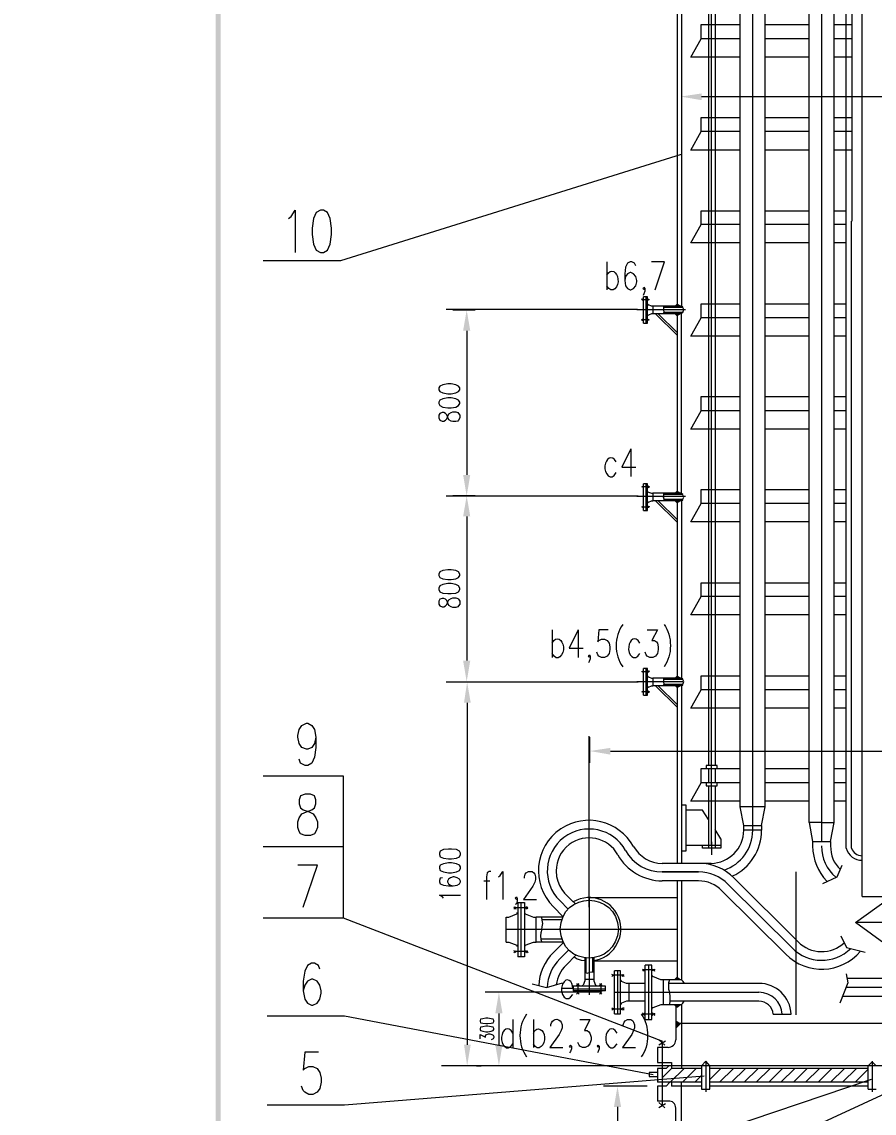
# Model space of a CAD drawing. Header units: millimetres. Extents: x 0 to 1648, y 27 to 2331.
# Drawn here: x 0 to 342.8, y 804.8 to 1243.7 of the extents above; entities that cross this region are included whole.
import ezdxf

# ---------------------------------------------------------------- set-up
doc = ezdxf.new("R2010")
doc.units = ezdxf.units.MM
doc.layers.add('1', color=7, linetype='Continuous')

msp = doc.modelspace()

# ---------------------------------------------------------------- hatches: boundary and pattern name
h = msp.add_hatch(color=0)
h.dxf.hatch_style = 2
h.paths.add_polyline_path([(77.94, 27.231732), (79.92, 29.031732), (77.94, 2331.231732)])
h = msp.add_hatch(color=0)
h.dxf.hatch_style = 2
h.paths.add_polyline_path([(79.92, 29.031732), (77.94, 2331.231732), (79.92, 2329.431732)])
h = msp.add_hatch(color=0)
h.dxf.hatch_style = 2
h.paths.add_polyline_path([(273.42, 1214.871732), (273.42, 1212.171732), (264.96, 1213.611732)])
h = msp.add_hatch(color=0)
h.dxf.hatch_style = 2
h.paths.add_polyline_path([(262.44, 1129.371732), (263.52, 1130.451732), (265.32, 1129.371732)])
h = msp.add_hatch(color=0)
h.dxf.hatch_style = 2
h.paths.add_polyline_path([(177.48, 1119.471732), (180.36, 1119.471732), (178.92, 1127.751732)])
h = msp.add_hatch(color=0)
h.dxf.hatch_style = 2
h.paths.add_polyline_path([(262.44, 1126.311732), (263.52, 1125.231732), (265.32, 1126.311732)])
h = msp.add_hatch(color=0)
h.dxf.hatch_style = 2
h.paths.add_polyline_path([(177.48, 1061.511732), (180.36, 1061.511732), (178.92, 1053.051732)])
h = msp.add_hatch(color=0)
h.dxf.hatch_style = 2
h.paths.add_polyline_path([(262.44, 1054.131732), (263.52, 1055.211732), (265.32, 1054.131732)])
h = msp.add_hatch(color=0)
h.dxf.hatch_style = 2
h.paths.add_polyline_path([(177.48, 1044.771732), (180.36, 1044.771732), (178.92, 1053.051732)])
h = msp.add_hatch(color=0)
h.dxf.hatch_style = 2
h.paths.add_polyline_path([(262.44, 1051.071732), (263.52, 1049.991732), (265.32, 1051.071732)])
h = msp.add_hatch(color=0)
h.dxf.hatch_style = 2
h.paths.add_polyline_path([(177.48, 986.811732), (180.36, 986.811732), (178.92, 978.351732)])
h = msp.add_hatch(color=0)
h.dxf.hatch_style = 2
h.paths.add_polyline_path([(262.44, 979.791732), (263.52, 980.871732), (265.32, 979.791732)])
h = msp.add_hatch(color=0)
h.dxf.hatch_style = 2
h.paths.add_polyline_path([(177.84, 969.891732), (180.54, 969.891732), (179.1, 978.171732)])
h = msp.add_hatch(color=0)
h.dxf.hatch_style = 2
h.paths.add_polyline_path([(262.44, 976.731732), (263.52, 975.651732), (265.32, 976.731732)])
h = msp.add_hatch(color=0)
h.dxf.hatch_style = 2
h.paths.add_polyline_path([(236.7, 951.711732), (236.7, 949.011732), (228.42, 950.451732)])
h = msp.add_hatch(color=0)
h.dxf.hatch_style = 2
h.paths.add_polyline_path([(262.08, 858.471732), (263.52, 859.731732), (265.32, 858.471732)])
h = msp.add_hatch(color=0)
h.dxf.hatch_style = 2
h.paths.add_polyline_path([(190.44, 844.971732), (193.32, 844.971732), (191.88, 853.431732)])
h = msp.add_hatch(color=0)
h.dxf.hatch_style = 2
h.paths.add_polyline_path([(262.08, 848.391732), (263.52, 847.131732), (265.32, 848.391732)])
h = msp.add_hatch(color=0)
h.dxf.hatch_style = 2
h.paths.add_polyline_path([(265.14, 840.831732), (263.16, 842.091732), (263.16, 838.851732)])
h = msp.add_hatch(color=0)
h.dxf.hatch_style = 2
h.paths.add_polyline_path([(177.84, 832.371732), (180.54, 832.371732), (179.1, 823.911732)])
h = msp.add_hatch(color=0)
h.dxf.hatch_style = 2
h.paths.add_polyline_path([(190.44, 832.371732), (193.32, 832.371732), (191.88, 823.911732)])
h = msp.add_hatch(color=0)
h.dxf.hatch_style = 2
h.paths.add_polyline_path([(238.14, 807.351732), (241.02, 807.351732), (239.58, 815.631732)])

# ---------------------------------------------------------------- linework, layer by layer
at = {"layer": '1', "color": 0, "lineweight": 5}
for points in [[(331.56, 911.391732), (331.56, 1695.291732)], [(333.9, 1163.571732), (333.9, 1695.291732)], [(338.04, 1163.571732), (338.04, 1695.291732)], [(277.38, 912.651732), (277.38, 1434.651732)], [(278.82, 1408.731732), (278.82, 944.691732)], [(263.52, 1408.011732), (263.52, 1129.371732)], [(265.32, 1408.011732), (265.32, 1129.371732)], [(276.12, 1408.191732), (276.12, 944.691732)], [(316.62, 921.651732), (316.62, 1385.331732)], [(321.66, 1385.331732), (321.66, 914.091732)], [(326.7, 921.651732), (326.7, 1385.331732)], [(288.9, 927.951732), (288.9, 1363.371732)], [(293.94, 920.571732), (293.94, 1363.371732)], [(298.98, 927.951732), (298.98, 1363.371732)], [(288.9, 1229.451732), (269.1, 1229.451732), (273.24, 1236.831732), (273.24, 1242.591732)], [(273.24, 1242.591732), (288.9, 1242.591732)], [(298.98, 1242.591732), (316.62, 1242.591732)], [(326.7, 1242.591732), (333.54, 1242.591732)], [(288.9, 1236.831732), (273.24, 1236.831732)], [(316.62, 1236.831732), (298.98, 1236.831732)], [(333.54, 1236.831732), (326.7, 1236.831732)], [(316.62, 1229.451732), (298.98, 1229.451732)], [(333.54, 1229.451732), (326.7, 1229.451732)], [(273.42, 1213.611732), (537.48, 1213.611732)], [(288.9, 1192.011732), (269.1, 1192.011732), (273.24, 1199.571732), (273.24, 1205.151732)], [(273.24, 1205.151732), (288.9, 1205.151732)], [(298.98, 1205.151732), (316.62, 1205.151732)], [(326.7, 1205.151732), (333.54, 1205.151732)], [(288.9, 1199.571732), (273.24, 1199.571732)], [(316.62, 1199.571732), (298.98, 1199.571732)], [(333.54, 1199.571732), (326.7, 1199.571732)], [(97.02, 1147.731732), (128.34, 1147.731732), (265.32, 1190.391732)], [(316.62, 1192.011732), (298.98, 1192.011732)], [(333.54, 1192.011732), (326.7, 1192.011732)], [(107.28, 1164.651732), (108.36, 1165.371732), (109.98, 1167.891732), (109.98, 1150.971732)], [(120.06, 1167.891732), (118.44, 1166.991732), (117.36, 1164.651732), (116.82, 1160.691732), (116.82, 1158.171732), (117.36, 1154.211732), (118.44, 1151.871732), (120.06, 1150.971732), (121.32, 1150.971732), (122.94, 1151.871732), (124.02, 1154.211732), (124.56, 1158.171732), (124.56, 1160.691732), (124.02, 1164.651732), (122.94, 1166.991732), (121.32, 1167.891732), (120.06, 1167.891732)], [(288.9, 1154.751732), (269.1, 1154.751732), (273.24, 1162.131732), (273.24, 1167.711732)], [(273.24, 1167.711732), (288.9, 1167.711732)], [(298.98, 1167.711732), (316.62, 1167.711732)], [(326.7, 1167.711732), (331.56, 1167.711732)], [(333.72, 911.391732), (333.72, 1163.571732)], [(338.04, 911.391732), (338.04, 1163.571732)], [(288.9, 1162.131732), (273.24, 1162.131732)], [(316.62, 1162.131732), (298.98, 1162.131732)], [(331.56, 1162.131732), (326.7, 1162.131732)], [(316.62, 1154.751732), (298.98, 1154.751732)], [(331.56, 1154.751732), (326.7, 1154.751732)], [(235.26, 1147.191732), (235.26, 1135.851732)], [(246.96, 1145.571732), (246.42, 1146.651732), (245.34, 1147.191732), (244.62, 1147.191732), (243.54, 1146.651732), (242.82, 1145.031732), (242.46, 1142.331732), (242.46, 1139.631732), (242.82, 1137.471732), (243.54, 1136.391732), (244.62, 1135.851732), (244.98, 1135.851732), (246.06, 1136.391732), (246.96, 1137.471732), (247.32, 1139.091732), (247.32, 1139.631732), (246.96, 1141.251732), (246.06, 1142.331732), (244.98, 1142.871732), (244.62, 1142.871732), (243.54, 1142.331732), (242.82, 1141.251732), (242.46, 1139.631732)], [(254.7, 1135.851732), (258.48, 1147.191732), (253.26, 1147.191732)], [(250.56, 1136.391732), (250.2, 1135.851732), (249.84, 1136.391732), (250.2, 1136.931732), (250.56, 1136.391732), (250.56, 1135.311732), (250.2, 1134.231732), (249.84, 1133.691732)], [(249.84, 1132.251732), (249.48, 1131.891732), (249.3, 1132.251732)], [(251.64, 1133.151732), (250.02, 1133.151732)], [(250.02, 1122.531732), (250.02, 1133.151732)], [(250.92, 1133.151732), (250.92, 1122.531732)], [(251.64, 1122.531732), (251.64, 1133.151732)], [(251.82, 1132.251732), (252.18, 1131.891732), (252.36, 1132.251732)], [(247.68, 1127.931732), (170.64, 1127.931732)], [(247.32, 1127.931732), (266.94, 1127.931732)], [(252.36, 1131.891732), (249.3, 1131.891732)], [(249.3, 1131.711732), (249.48, 1131.891732), (249.84, 1131.711732)], [(251.64, 1130.271732), (251.82, 1129.911732), (252, 1129.911732)], [(252.36, 1131.711732), (252.18, 1131.891732), (251.82, 1131.711732)], [(265.32, 1129.371732), (253.26, 1129.371732), (252, 1129.911732)], [(253.8, 1129.371732), (253.8, 1126.311732)], [(258.12, 1129.371732), (258.12, 1128.651732), (258.12, 1127.931732)], [(265.86, 1128.831732), (258.12, 1128.831732)], [(258.12, 1126.311732), (258.3, 1127.031732), (258.12, 1127.931732)], [(265.32, 1126.491732), (265.86, 1126.851732), (266.04, 1127.211732), (266.22, 1127.931732), (266.04, 1128.471732), (265.86, 1129.011732), (265.32, 1129.371732)], [(288.9, 1117.311732), (269.1, 1117.311732), (273.24, 1124.691732), (273.24, 1130.271732)], [(273.24, 1130.271732), (288.9, 1130.271732)], [(298.98, 1130.271732), (316.62, 1130.271732)], [(326.7, 1130.271732), (331.56, 1130.271732)], [(182.34, 1127.751732), (173.34, 1127.751732)], [(249.84, 1124.151732), (249.48, 1123.791732), (249.3, 1124.151732)], [(252.36, 1123.791732), (249.3, 1123.791732)], [(249.3, 1123.611732), (249.48, 1123.791732), (249.84, 1123.611732)], [(253.8, 1126.311732), (253.26, 1126.311732), (252, 1125.771732), (251.82, 1125.591732), (251.64, 1125.411732)], [(251.82, 1124.151732), (252.18, 1123.791732), (252.36, 1124.151732)], [(252.36, 1123.611732), (252.18, 1123.791732), (251.82, 1123.611732)], [(265.32, 1054.131732), (265.32, 1126.311732), (253.8, 1126.311732)], [(263.52, 1117.671732), (254.88, 1126.311732)], [(263.52, 1118.751732), (255.96, 1126.311732)], [(265.86, 1126.851732), (258.3, 1126.851732)], [(263.52, 1126.311732), (263.52, 1123.431732)], [(263.52, 1126.311732), (263.52, 1054.131732)], [(288.9, 1124.691732), (273.24, 1124.691732)], [(316.62, 1124.691732), (298.98, 1124.691732)], [(331.56, 1124.691732), (326.7, 1124.691732)], [(178.92, 1119.471732), (178.92, 1061.511732)], [(250.02, 1122.531732), (251.64, 1122.531732)], [(316.62, 1117.311732), (298.98, 1117.311732)], [(331.56, 1117.311732), (326.7, 1117.311732)], [(167.76, 1095.711732), (168.12, 1094.991732), (169.38, 1094.451732), (171.36, 1094.091732), (172.62, 1094.091732), (174.6, 1094.451732), (175.68, 1094.991732), (176.22, 1095.711732), (176.22, 1096.431732), (175.68, 1097.151732), (174.6, 1097.691732), (172.62, 1098.051732), (171.36, 1098.051732), (169.38, 1097.691732), (168.12, 1097.151732), (167.76, 1096.431732), (167.76, 1095.711732)], [(288.9, 1079.871732), (269.1, 1079.871732), (273.24, 1087.251732), (273.24, 1093.011732)], [(273.24, 1093.011732), (288.9, 1093.011732)], [(298.98, 1093.011732), (316.62, 1093.011732)], [(326.7, 1093.011732), (331.56, 1093.011732)], [(167.76, 1090.131732), (168.12, 1089.411732), (169.38, 1088.691732), (171.36, 1088.511732), (172.62, 1088.511732), (174.6, 1088.691732), (175.68, 1089.411732), (176.22, 1090.131732), (176.22, 1090.671732), (175.68, 1091.571732), (174.6, 1092.111732), (172.62, 1092.471732), (171.36, 1092.471732), (169.38, 1092.111732), (168.12, 1091.571732), (167.76, 1090.671732), (167.76, 1090.131732)], [(167.76, 1084.371732), (168.12, 1083.471732), (169.02, 1083.111732), (169.74, 1083.111732), (170.46, 1083.471732), (171, 1084.011732), (171.36, 1085.091732), (171.72, 1085.991732), (172.62, 1086.531732), (173.34, 1086.891732), (174.6, 1086.891732), (175.32, 1086.531732), (175.68, 1086.171732), (176.22, 1085.451732), (176.22, 1084.371732), (175.68, 1083.471732), (175.32, 1083.111732), (174.6, 1082.931732), (173.34, 1082.931732), (172.62, 1083.111732), (171.72, 1083.651732), (171.36, 1084.551732), (171, 1085.631732), (170.46, 1086.171732), (169.74, 1086.531732), (169.02, 1086.531732), (168.12, 1086.171732), (167.76, 1085.451732), (167.76, 1084.371732)], [(288.9, 1087.251732), (273.24, 1087.251732)], [(316.62, 1087.251732), (298.98, 1087.251732)], [(331.56, 1087.251732), (326.7, 1087.251732)], [(316.62, 1079.871732), (298.98, 1079.871732)], [(331.56, 1079.871732), (326.7, 1079.871732)], [(244.98, 1071.951732), (241.38, 1064.571732), (246.96, 1064.571732)], [(244.98, 1071.951732), (244.98, 1060.791732)], [(250.02, 1047.111732), (250.02, 1057.911732)], [(251.64, 1057.911732), (250.02, 1057.911732)], [(250.92, 1057.911732), (250.92, 1047.111732)], [(251.64, 1047.111732), (251.64, 1057.911732)], [(249.3, 1057.011732), (249.48, 1056.651732), (249.84, 1057.011732)], [(249.84, 1056.471732), (249.48, 1056.651732), (249.3, 1056.471732)], [(252.36, 1056.651732), (249.3, 1056.651732)], [(251.64, 1054.851732), (251.82, 1054.671732), (252, 1054.491732), (253.26, 1054.131732), (253.8, 1054.131732)], [(252.36, 1057.011732), (252.18, 1056.651732), (251.82, 1057.011732)], [(251.82, 1056.471732), (252.18, 1056.651732), (252.36, 1056.471732)], [(265.32, 1054.131732), (253.8, 1054.131732)], [(253.8, 1054.131732), (253.8, 1051.071732)], [(258.12, 1054.131732), (258.12, 1053.411732), (258.12, 1052.511732)], [(265.86, 1053.591732), (258.12, 1053.591732)], [(265.32, 1051.071732), (265.86, 1051.431732), (266.04, 1051.971732), (266.22, 1052.511732), (266.04, 1053.051732), (265.86, 1053.591732), (265.32, 1053.951732)], [(288.9, 1042.611732), (269.1, 1042.611732), (273.24, 1049.991732), (273.24, 1055.571732)], [(273.24, 1055.571732), (288.9, 1055.571732)], [(298.98, 1055.571732), (316.62, 1055.571732)], [(326.7, 1055.571732), (331.56, 1055.571732)], [(247.86, 1052.871732), (170.64, 1052.871732)], [(180.36, 1053.051732), (173.34, 1053.051732)], [(182.34, 1053.051732), (173.34, 1053.051732)], [(247.32, 1052.871732), (266.94, 1052.871732)], [(249.3, 1048.911732), (249.48, 1048.551732), (249.84, 1048.911732)], [(252, 1050.531732), (251.82, 1050.351732), (251.64, 1050.171732)], [(252.36, 1048.911732), (252.18, 1048.551732), (251.82, 1048.911732)], [(252, 1050.531732), (253.26, 1051.071732), (253.8, 1051.071732)], [(265.32, 1051.071732), (253.8, 1051.071732)], [(263.52, 1042.431732), (254.88, 1051.071732)], [(263.52, 1043.511732), (255.96, 1051.071732)], [(258.12, 1051.071732), (258.3, 1051.791732), (258.12, 1052.511732)], [(266.04, 1051.611732), (258.3, 1051.611732)], [(263.52, 1051.071732), (263.52, 1048.191732)], [(263.52, 1051.071732), (263.52, 979.791732)], [(265.32, 1051.071732), (265.32, 979.791732)], [(288.9, 1049.991732), (273.24, 1049.991732)], [(316.62, 1049.991732), (298.98, 1049.991732)], [(331.56, 1049.991732), (326.7, 1049.991732)], [(178.92, 1044.771732), (178.92, 986.811732)], [(249.84, 1048.371732), (249.48, 1048.551732), (249.3, 1048.371732)], [(252.36, 1048.551732), (249.3, 1048.551732)], [(250.02, 1047.111732), (251.64, 1047.111732)], [(251.82, 1048.371732), (252.18, 1048.551732), (252.36, 1048.371732)], [(316.62, 1042.611732), (298.98, 1042.611732)], [(331.56, 1042.611732), (326.7, 1042.611732)], [(167.76, 1021.011732), (168.12, 1020.291732), (169.38, 1019.751732), (171.36, 1019.391732), (172.62, 1019.391732), (174.6, 1019.751732), (175.68, 1020.291732), (176.22, 1021.011732), (176.22, 1021.551732), (175.68, 1022.451732), (174.6, 1022.991732), (172.62, 1023.351732), (171.36, 1023.351732), (169.38, 1022.991732), (168.12, 1022.451732), (167.76, 1021.551732), (167.76, 1021.011732)], [(288.9, 1005.171732), (269.1, 1005.171732), (273.24, 1012.551732), (273.24, 1018.131732)], [(273.24, 1018.131732), (288.9, 1018.131732)], [(298.98, 1018.131732), (316.62, 1018.131732)], [(326.7, 1018.131732), (331.56, 1018.131732)], [(167.76, 1015.431732), (168.12, 1014.531732), (169.38, 1013.991732), (171.36, 1013.811732), (172.62, 1013.811732), (174.6, 1013.991732), (175.68, 1014.531732), (176.22, 1015.431732), (176.22, 1015.971732), (175.68, 1016.871732), (174.6, 1017.411732), (172.62, 1017.771732), (171.36, 1017.771732), (169.38, 1017.411732), (168.12, 1016.871732), (167.76, 1015.971732), (167.76, 1015.431732)], [(167.76, 1009.491732), (168.12, 1008.771732), (169.02, 1008.411732), (169.74, 1008.411732), (170.46, 1008.771732), (171, 1009.311732), (171.36, 1010.391732), (171.72, 1011.291732), (172.62, 1011.831732), (173.34, 1012.011732), (174.6, 1012.011732), (175.32, 1011.831732), (175.68, 1011.471732), (176.22, 1010.751732), (176.22, 1009.491732), (175.68, 1008.771732), (175.32, 1008.411732), (174.6, 1008.231732), (173.34, 1008.231732), (172.62, 1008.411732), (171.72, 1008.951732), (171.36, 1009.851732), (171, 1010.931732), (170.46, 1011.471732), (169.74, 1011.831732), (169.02, 1011.831732), (168.12, 1011.471732), (167.76, 1010.751732), (167.76, 1009.491732)], [(288.9, 1012.551732), (273.24, 1012.551732)], [(316.62, 1012.551732), (298.98, 1012.551732)], [(331.56, 1012.551732), (326.7, 1012.551732)], [(316.62, 1005.171732), (298.98, 1005.171732)], [(331.56, 1005.171732), (326.7, 1005.171732)], [(213.3, 999.231732), (213.3, 988.071732)], [(223.74, 999.231732), (220.14, 991.851732), (225.72, 991.851732)], [(223.74, 999.231732), (223.74, 988.071732)], [(235.8, 999.231732), (232.02, 999.231732), (231.66, 994.371732), (232.02, 994.911732), (233.1, 995.451732), (234.36, 995.451732), (235.44, 994.911732), (236.16, 993.831732), (236.52, 992.391732), (236.52, 991.311732), (236.16, 989.691732), (235.44, 988.611732), (234.36, 988.071732), (233.1, 988.071732), (232.02, 988.611732), (231.66, 989.151732), (231.3, 990.231732)], [(251.46, 999.231732), (255.6, 999.231732), (253.44, 994.911732), (254.52, 994.911732), (255.24, 994.371732), (255.6, 993.831732), (255.96, 992.391732), (255.96, 991.311732), (255.6, 989.691732), (254.88, 988.611732), (253.8, 988.071732), (252.54, 988.071732), (251.46, 988.611732), (251.1, 989.151732), (250.74, 990.231732)], [(228.6, 988.611732), (228.24, 988.071732), (227.88, 988.611732), (228.24, 989.151732), (228.6, 988.611732), (228.6, 987.531732), (228.24, 986.451732), (227.88, 985.911732)], [(250.02, 972.951732), (250.02, 983.571732)], [(251.64, 983.571732), (250.02, 983.571732)], [(250.92, 983.571732), (250.92, 972.951732)], [(251.64, 972.951732), (251.64, 983.571732)], [(249.3, 982.671732), (249.48, 982.311732), (249.84, 982.671732)], [(249.84, 982.131732), (249.48, 982.311732), (249.3, 982.131732)], [(252.36, 982.311732), (249.3, 982.311732)], [(251.64, 980.691732), (251.82, 980.331732), (252, 980.331732), (253.26, 979.791732), (253.8, 979.791732)], [(252.36, 982.671732), (252.18, 982.311732), (251.82, 982.671732)], [(251.82, 982.131732), (252.18, 982.311732), (252.36, 982.131732)], [(265.32, 979.791732), (253.8, 979.791732)], [(253.8, 979.791732), (253.8, 976.731732)], [(258.12, 979.791732), (258.12, 979.071732), (258.12, 978.351732)], [(265.86, 979.251732), (258.12, 979.251732)], [(265.32, 976.731732), (265.86, 977.091732), (266.04, 977.631732), (266.22, 978.351732), (266.04, 978.891732), (265.86, 979.431732), (265.32, 979.791732)], [(288.9, 967.731732), (269.1, 967.731732), (273.24, 975.111732), (273.24, 980.691732)], [(273.24, 980.691732), (288.9, 980.691732)], [(298.98, 980.691732), (316.62, 980.691732)], [(326.7, 980.691732), (331.56, 980.691732)], [(247.86, 978.171732), (170.64, 978.171732)], [(247.32, 978.351732), (265.86, 978.351732)], [(249.3, 974.571732), (249.48, 974.211732), (249.84, 974.571732)], [(252, 976.191732), (251.82, 976.191732), (251.64, 975.831732)], [(252.36, 974.571732), (252.18, 974.211732), (251.82, 974.571732)], [(252, 976.191732), (253.26, 976.731732), (253.8, 976.731732)], [(265.32, 976.731732), (253.8, 976.731732)], [(263.52, 968.091732), (254.88, 976.731732)], [(263.52, 969.171732), (255.96, 976.731732)], [(258.12, 976.731732), (258.3, 977.451732), (258.12, 978.351732)], [(266.04, 977.271732), (258.3, 977.271732)], [(263.52, 976.731732), (263.52, 905.271732)], [(265.32, 976.731732), (265.32, 905.271732)], [(288.9, 975.111732), (273.24, 975.111732)], [(316.62, 975.111732), (298.98, 975.111732)], [(331.56, 975.111732), (326.7, 975.111732)], [(179.1, 969.891732), (179.1, 832.371732)], [(249.84, 974.031732), (249.48, 974.211732), (249.3, 974.031732)], [(252.36, 974.211732), (249.3, 974.211732)], [(250.02, 972.951732), (251.64, 972.951732)], [(251.82, 974.031732), (252.18, 974.211732), (252.36, 974.031732)], [(316.62, 967.731732), (298.98, 967.731732)], [(331.56, 967.731732), (326.7, 967.731732)], [(118.26, 956.031732), (117.72, 953.511732), (116.64, 951.891732), (115.02, 951.171732), (114.48, 951.171732), (112.68, 951.891732), (111.6, 953.511732), (111.06, 956.031732), (111.06, 956.751732), (111.6, 959.091732), (112.68, 960.711732), (114.48, 961.611732), (115.02, 961.611732), (116.64, 960.711732), (117.72, 959.091732), (118.26, 956.031732), (118.26, 951.891732), (117.72, 947.931732), (116.64, 945.591732), (115.02, 944.691732), (113.94, 944.691732), (112.14, 945.591732), (111.6, 947.211732)], [(228.24, 887.631732), (228.24, 956.391732)], [(228.42, 945.771732), (228.42, 956.031732)], [(236.7, 950.451732), (574.74, 950.451732)], [(277.38, 944.691732), (275.22, 944.691732), (275.22, 943.431732)], [(279.72, 943.431732), (279.72, 944.691732), (277.38, 944.691732)], [(257.76, 833.631732), (129.42, 883.311732), (129.42, 940.371732), (97.02, 940.371732)], [(273.24, 943.431732), (288.9, 943.431732)], [(273.24, 937.671732), (273.24, 943.431732)], [(276.12, 943.431732), (276.12, 937.671732)], [(278.82, 943.431732), (278.82, 937.671732)], [(298.98, 943.431732), (316.62, 943.431732)], [(326.7, 943.431732), (331.56, 943.431732)], [(269.1, 930.291732), (273.24, 937.671732)], [(288.9, 937.671732), (273.24, 937.671732)], [(275.22, 937.851732), (275.22, 936.411732), (279.72, 936.411732), (279.72, 937.851732)], [(276.12, 936.411732), (276.12, 911.391732)], [(278.82, 936.411732), (278.82, 911.391732)], [(316.62, 937.671732), (298.98, 937.671732)], [(331.56, 937.671732), (326.7, 937.671732)], [(113.94, 933.171732), (112.14, 932.451732), (111.6, 930.831732), (111.6, 929.211732), (112.14, 927.591732), (113.22, 926.871732), (115.56, 925.971732), (117.18, 925.251732), (118.26, 923.631732), (118.98, 922.011732), (118.98, 919.671732), (118.26, 918.051732), (117.72, 917.151732), (116.1, 916.431732), (113.94, 916.431732), (112.14, 917.151732), (111.6, 918.051732), (111.06, 919.671732), (111.06, 922.011732), (111.6, 923.631732), (112.68, 925.251732), (114.48, 925.971732), (116.64, 926.871732), (117.72, 927.591732), (118.26, 929.211732), (118.26, 930.831732), (117.72, 932.451732), (116.1, 933.171732), (113.94, 933.171732)], [(265.32, 928.851732), (267.12, 928.851732)], [(267.12, 928.851732), (267.12, 910.131732)], [(273.78, 926.691732), (267.12, 926.691732)], [(288.9, 930.291732), (269.1, 930.291732)], [(276.12, 922.911732), (273.78, 926.691732)], [(290.34, 920.571732), (288.9, 927.951732)], [(298.98, 927.951732), (288.9, 927.951732)], [(297.54, 920.571732), (298.98, 927.951732)], [(316.62, 930.291732), (298.98, 930.291732)], [(331.56, 930.291732), (326.7, 930.291732)], [(316.62, 921.651732), (318.06, 914.091732), (318.06, 912.291732)], [(321.66, 921.651732), (316.62, 921.651732)], [(318.06, 914.091732), (325.26, 914.091732), (326.7, 921.651732)], [(321.66, 921.651732), (326.7, 921.651732)], [(281.16, 915.171732), (278.82, 918.951732)], [(290.34, 920.571732), (297.54, 920.571732), (297.54, 918.591732)], [(290.34, 918.591732), (290.34, 920.571732)], [(297.54, 918.591732), (290.34, 918.591732)], [(293.94, 918.591732), (293.94, 920.571732)], [(277.38, 913.911732), (277.38, 908.691732)], [(281.16, 915.171732), (281.16, 911.391732)], [(281.16, 915.171732), (281.16, 911.391732)], [(325.26, 914.091732), (325.26, 912.291732)], [(129.42, 911.931732), (97.02, 911.931732)], [(129.42, 883.311732), (129.42, 911.931732)], [(167.94, 908.871732), (168.3, 907.971732), (169.56, 907.431732), (171.54, 907.071732), (172.8, 907.071732), (174.78, 907.431732), (176.04, 907.971732), (176.4, 908.871732), (176.4, 909.411732), (176.04, 910.131732), (174.78, 910.851732), (172.8, 911.031732), (171.54, 911.031732), (169.56, 910.851732), (168.3, 910.131732), (167.94, 909.411732), (167.94, 908.871732)], [(267.12, 910.131732), (265.32, 910.131732)], [(281.16, 912.471732), (267.12, 912.471732)], [(273.78, 911.391732), (273.78, 912.471732)], [(281.16, 911.391732), (273.78, 911.391732)], [(338.04, 891.951732), (338.04, 911.391732)], [(113.22, 887.631732), (118.98, 904.551732), (111.06, 904.551732)], [(167.94, 903.291732), (168.3, 902.391732), (169.56, 901.851732), (171.54, 901.491732), (172.8, 901.491732), (174.78, 901.851732), (176.04, 902.391732), (176.4, 903.291732), (176.4, 903.831732), (176.04, 904.551732), (174.78, 905.091732), (172.8, 905.451732), (171.54, 905.451732), (169.56, 905.091732), (168.3, 904.551732), (167.94, 903.831732), (167.94, 903.291732)], [(277.2, 905.271732), (257.58, 905.271732)], [(272.16, 905.271732), (257.58, 905.271732)], [(322.2, 897.171732), (327.96, 899.871732), (329.94, 904.551732)], [(169.2, 899.511732), (168.3, 899.331732), (167.94, 898.431732), (167.94, 897.891732), (168.3, 896.991732), (169.56, 896.451732), (171.54, 896.271732), (173.52, 896.271732), (175.14, 896.451732), (176.04, 896.991732), (176.4, 897.891732), (176.4, 898.071732), (176.04, 898.971732), (175.14, 899.511732), (173.88, 899.871732), (173.52, 899.871732), (172.44, 899.511732), (171.54, 898.971732), (171.18, 898.071732), (171.18, 897.891732), (171.54, 896.991732), (172.44, 896.451732), (173.52, 896.271732)], [(188.64, 902.031732), (187.92, 902.031732), (187.2, 901.491732), (186.84, 899.871732), (186.84, 890.691732)], [(191.7, 899.871732), (192.42, 900.411732), (193.5, 902.031732), (193.5, 890.691732)], [(202.14, 899.331732), (202.14, 899.871732), (202.5, 900.951732), (202.86, 901.491732), (203.76, 902.031732), (205.2, 902.031732), (205.92, 901.491732), (206.28, 900.951732), (206.64, 899.871732), (206.64, 898.791732), (206.28, 897.711732), (205.56, 896.091732), (201.78, 890.691732), (207, 890.691732)], [(272.16, 901.851732), (257.58, 901.851732), (272.16, 901.851732)], [(311.4, 844.431732), (311.4, 901.851732)], [(185.76, 898.251732), (188.28, 898.251732)], [(272.16, 898.251732), (257.58, 898.251732)], [(272.16, 898.251732), (257.58, 898.251732)], [(263.52, 898.251732), (263.52, 858.471732)], [(265.32, 898.251732), (265.32, 858.471732)], [(309.78, 871.251732), (284.04, 896.811732)], [(312.3, 873.771732), (286.56, 899.331732)], [(169.56, 891.231732), (169.2, 891.771732), (167.94, 892.491732), (176.4, 892.491732)], [(199.26, 891.231732), (198.9, 890.691732), (198.36, 891.231732), (198.9, 891.771732), (199.26, 891.231732), (199.26, 890.151732), (198.9, 889.071732), (198.36, 888.711732)], [(228.24, 891.591732), (228.24, 852.351732)], [(228.6, 891.591732), (263.52, 891.591732)], [(307.26, 868.731732), (281.52, 894.291732)], [(338.04, 891.951732), (358.38, 891.951732)], [(197.82, 887.811732), (198.36, 887.451732), (198.72, 887.811732)], [(198.36, 887.451732), (197.82, 886.911732)], [(203.22, 887.451732), (198.36, 887.451732)], [(198.36, 887.451732), (198.72, 886.911732)], [(199.44, 889.611732), (199.44, 867.651732)], [(199.44, 889.611732), (202.14, 889.611732)], [(200.88, 867.651732), (200.88, 889.611732)], [(202.14, 889.611732), (202.14, 867.651732)], [(203.22, 887.451732), (202.68, 887.811732)], [(203.22, 887.451732), (202.68, 886.911732)], [(203.58, 886.911732), (203.22, 887.451732), (203.58, 887.811732)], [(213.84, 887.811732), (217.62, 883.851732)], [(216.36, 890.331732), (219.78, 886.911732)], [(361.08, 881.511732), (335.34, 881.511732), (348.12, 890.691732), (361.08, 881.511732), (348.12, 872.151732), (335.34, 881.511732)], [(129.42, 883.311732), (97.02, 883.311732)], [(194.76, 883.671732), (195.84, 883.671732)], [(194.76, 873.591732), (194.76, 883.671732)], [(195.84, 883.671732), (199.08, 884.931732), (199.26, 885.111732), (199.26, 885.471732)], [(202.14, 885.471732), (202.32, 885.111732), (202.5, 884.931732)], [(202.5, 884.931732), (205.74, 883.671732), (206.82, 883.671732)], [(217.62, 883.671732), (206.82, 883.671732)], [(206.82, 873.591732), (206.82, 883.671732)], [(209.16, 878.631732), (209.34, 879.711732), (209.52, 881.151732), (209.34, 882.411732), (209.16, 883.671732)], [(217.08, 882.591732), (209.34, 882.591732)], [(263.52, 878.631732), (194.76, 878.631732)], [(209.16, 878.631732), (208.8, 877.371732), (208.62, 876.111732), (208.8, 874.671732), (209.16, 873.591732)], [(194.76, 873.591732), (195.84, 873.591732)], [(195.84, 873.591732), (199.08, 872.331732)], [(202.5, 872.331732), (205.74, 873.591732), (206.82, 873.591732)], [(217.8, 873.591732), (206.82, 873.591732)], [(217.26, 874.851732), (208.8, 874.851732)], [(213.84, 869.451732), (217.8, 873.411732)], [(329.4, 876.111732), (331.74, 871.431732), (339.12, 869.631732)], [(198.36, 869.811732), (197.82, 870.171732)], [(198.72, 869.271732), (198.36, 869.811732), (197.82, 869.271732)], [(198.36, 869.811732), (198.72, 870.171732)], [(203.22, 869.811732), (198.36, 869.811732)], [(199.26, 871.791732), (199.26, 871.971732), (199.08, 872.331732)], [(202.5, 872.331732), (202.32, 871.971732), (202.14, 871.791732)], [(203.22, 869.811732), (202.68, 870.171732)], [(203.22, 869.811732), (202.68, 869.271732)], [(203.22, 869.811732), (203.58, 870.171732)], [(203.22, 869.811732), (203.58, 869.271732)], [(216.36, 866.931732), (219.96, 870.531732)], [(119.88, 862.791732), (119.34, 864.231732), (117.72, 865.131732), (116.46, 865.131732), (114.84, 864.231732), (113.76, 861.891732), (113.22, 857.931732), (113.22, 853.971732), (113.76, 850.731732), (114.84, 849.111732), (116.46, 848.211732), (117, 848.211732), (118.8, 849.111732), (119.88, 850.731732), (120.42, 853.071732), (120.42, 853.971732), (119.88, 856.311732), (118.8, 857.931732), (117, 858.651732), (116.46, 858.651732), (114.84, 857.931732), (113.76, 856.311732), (113.22, 853.971732)], [(202.14, 867.651732), (199.44, 867.651732)], [(218.88, 864.411732), (222.84, 868.371732)], [(222.12, 867.651732), (223.38, 866.931732), (225, 866.391732), (226.44, 866.211732)], [(226.44, 867.291732), (226.44, 858.651732)], [(226.8, 867.291732), (226.8, 861.171732)], [(229.5, 867.291732), (229.5, 861.351732)], [(230.04, 867.291732), (230.04, 858.651732)], [(230.04, 866.031732), (263.52, 866.031732)], [(226.44, 861.351732), (227.34, 861.171732), (228.24, 861.351732)], [(230.04, 861.351732), (229.14, 861.531732), (228.24, 861.351732)], [(238.32, 860.631732), (237.78, 860.271732), (237.24, 860.631732)], [(237.24, 859.731732), (237.78, 860.271732), (238.32, 859.731732)], [(241.92, 860.271732), (237.78, 860.271732)], [(240.84, 862.071732), (238.32, 862.071732)], [(238.32, 844.791732), (240.84, 844.791732), (240.84, 862.071732)], [(238.32, 844.791732), (238.32, 862.071732)], [(239.58, 862.071732), (239.58, 844.791732)], [(241.38, 860.631732), (241.74, 860.271732), (242.28, 860.631732)], [(242.28, 859.731732), (241.74, 860.271732), (241.38, 859.731732)], [(249.66, 862.791732), (250.02, 862.431732), (250.56, 862.791732)], [(250.56, 861.891732), (250.02, 862.431732), (249.66, 861.891732)], [(254.7, 862.431732), (249.84, 862.431732)], [(253.44, 864.411732), (250.74, 864.411732)], [(250.74, 842.451732), (253.44, 842.451732), (253.44, 864.411732)], [(250.74, 842.451732), (250.74, 864.411732)], [(252, 864.411732), (252, 842.451732)], [(253.44, 860.271732), (253.44, 860.091732), (253.8, 859.731732)], [(253.62, 862.791732), (253.98, 862.431732), (253.62, 861.891732)], [(254.16, 862.431732), (254.52, 862.791732)], [(254.16, 862.431732), (254.52, 861.891732)], [(331.56, 860.811732), (332.28, 857.211732), (329.04, 849.111732)], [(205.2, 856.851732), (210.96, 855.411732), (217.44, 857.211732)], [(221.76, 855.951732), (221.76, 853.971732)], [(234.72, 853.971732), (234.72, 855.951732), (221.76, 855.951732)], [(223.02, 857.031732), (223.56, 856.671732), (224.1, 857.031732)], [(224.1, 856.131732), (223.56, 856.671732), (223.02, 856.131732)], [(223.56, 856.671732), (223.56, 853.071732)], [(225.36, 855.951732), (225.54, 856.131732), (225.72, 856.311732)], [(226.44, 858.651732), (226.44, 858.111732), (225.72, 856.311732)], [(226.44, 858.651732), (230.04, 858.651732)], [(230.04, 858.651732), (230.04, 858.111732), (230.76, 856.311732), (230.94, 856.131732), (231.12, 855.951732)], [(232.38, 857.031732), (232.92, 856.671732), (233.28, 857.031732)], [(233.28, 856.131732), (232.92, 856.671732), (232.38, 856.131732)], [(232.92, 856.671732), (232.92, 853.071732)], [(240.84, 858.291732), (241.02, 857.931732), (241.2, 857.751732)], [(244.08, 857.031732), (243.18, 857.031732), (241.2, 857.751732)], [(244.08, 857.031732), (244.08, 849.831732)], [(250.74, 857.031732), (244.08, 857.031732)], [(258.12, 858.471732), (257.04, 858.471732), (253.8, 859.731732)], [(265.32, 858.471732), (258.12, 858.471732)], [(265.14, 848.391732), (258.12, 848.391732), (258.12, 858.471732)], [(260.46, 858.471732), (260.1, 857.211732), (260.1, 855.951732), (260.1, 854.691732), (260.46, 853.431732)], [(296.46, 857.031732), (260.1, 857.031732)], [(266.58, 857.031732), (266.04, 857.751732), (265.32, 858.471732)], [(349.56, 859.011732), (331.92, 859.011732)], [(232.74, 853.431732), (186.3, 853.431732)], [(221.76, 854.871732), (234.72, 854.871732)], [(234.72, 853.971732), (221.76, 853.971732)], [(223.02, 853.791732), (223.56, 853.251732), (224.1, 853.791732)], [(224.1, 852.711732), (223.56, 853.251732), (223.02, 852.711732)], [(232.38, 853.791732), (232.92, 853.251732), (233.28, 853.791732)], [(233.28, 852.711732), (232.92, 853.251732), (232.38, 852.711732)], [(238.32, 853.431732), (296.46, 853.431732)], [(260.46, 848.391732), (260.82, 849.651732), (260.82, 850.911732), (260.82, 852.171732), (260.46, 853.431732)], [(377.64, 851.811732), (330.12, 851.811732)], [(349.56, 855.411732), (331.56, 855.411732)], [(237.24, 847.131732), (237.78, 846.771732), (238.32, 847.131732)], [(244.08, 849.831732), (243.18, 849.831732), (241.2, 849.111732), (241.02, 848.931732), (240.84, 848.571732)], [(242.28, 847.131732), (241.74, 846.771732), (241.38, 847.131732)], [(250.74, 849.831732), (244.08, 849.831732)], [(258.12, 848.391732), (257.04, 848.391732), (253.8, 847.131732), (253.44, 846.951732), (253.44, 846.591732)], [(296.46, 849.831732), (260.82, 849.831732)], [(262.98, 848.391732), (262.98, 834.351732)], [(265.14, 848.391732), (265.86, 849.111732), (266.4, 849.831732)], [(265.32, 848.391732), (265.32, 822.831732)], [(253.98, 820.311732), (129.78, 843.891732), (98.64, 843.891732)], [(184.32, 841.731732), (184.5, 841.191732), (185.4, 841.011732), (186.66, 840.831732), (187.38, 840.831732), (188.82, 841.011732), (189.54, 841.191732), (189.9, 841.731732), (189.9, 842.091732), (189.54, 842.631732), (188.82, 842.811732), (187.38, 842.991732), (186.66, 842.991732), (185.4, 842.811732), (184.5, 842.631732), (184.32, 842.091732), (184.32, 841.731732)], [(191.88, 844.971732), (191.88, 832.371732)], [(238.32, 846.231732), (237.78, 846.771732), (237.24, 846.231732)], [(241.92, 846.591732), (237.78, 846.591732)], [(241.38, 846.231732), (241.74, 846.771732), (242.28, 846.231732)], [(250.56, 845.151732), (250.02, 844.611732), (249.66, 845.151732)], [(249.66, 844.071732), (250.02, 844.611732), (250.56, 844.071732)], [(254.7, 844.611732), (249.84, 844.611732)], [(253.62, 844.071732), (253.98, 844.611732), (253.62, 845.151732)], [(254.16, 844.611732), (254.52, 845.151732)], [(254.16, 844.611732), (254.52, 844.071732)], [(302.22, 844.611732), (309.42, 844.611732)], [(184.32, 838.491732), (184.5, 838.131732), (185.4, 837.771732), (186.66, 837.591732), (187.38, 837.591732), (188.82, 837.771732), (189.54, 838.131732), (189.9, 838.491732), (189.9, 838.851732), (189.54, 839.391732), (188.82, 839.571732), (187.38, 839.751732), (186.66, 839.751732), (185.4, 839.571732), (184.5, 839.391732), (184.32, 838.851732), (184.32, 838.491732)], [(197.46, 842.451732), (197.46, 831.291732)], [(205.74, 842.451732), (205.74, 831.291732)], [(224.46, 842.451732), (228.42, 842.451732), (226.26, 838.131732), (227.34, 838.131732), (228.06, 837.591732), (228.42, 837.051732), (228.96, 835.431732), (228.96, 834.351732), (228.42, 832.731732), (227.7, 831.831732), (226.62, 831.291732), (225.54, 831.291732), (224.46, 831.831732), (224.1, 832.191732), (223.56, 833.271732)], [(241.92, 839.751732), (241.92, 840.291732), (242.28, 841.371732), (242.64, 841.911732), (243.54, 842.451732), (244.98, 842.451732), (245.7, 841.911732), (246.06, 841.371732), (246.42, 840.291732), (246.42, 839.211732), (246.06, 838.131732), (245.34, 836.511732), (241.56, 831.291732), (246.78, 831.291732)], [(547.92, 840.831732), (263.7, 840.831732)], [(184.32, 834.711732), (184.32, 836.511732), (186.48, 835.431732), (186.48, 835.971732), (186.66, 836.331732), (187.02, 836.511732), (187.74, 836.691732), (188.28, 836.691732), (189, 836.511732), (189.54, 836.151732), (189.9, 835.611732), (189.9, 835.251732), (189.54, 834.711732), (189.36, 834.531732), (188.82, 834.351732)], [(256.14, 834.351732), (258.66, 832.191732)], [(258.84, 833.811732), (256.14, 832.191732)], [(221.04, 831.831732), (220.68, 831.291732), (220.32, 831.831732), (220.68, 832.191732), (221.04, 831.831732), (221.04, 830.751732), (220.68, 829.671732), (220.32, 829.131732)], [(232.2, 831.831732), (231.84, 831.291732), (231.48, 831.831732), (231.84, 832.191732), (232.2, 831.831732), (232.2, 830.751732), (231.84, 829.671732), (231.48, 829.131732)], [(259.92, 831.291732), (255.6, 831.291732)], [(255.6, 831.291732), (255.6, 825.171732)], [(257.58, 833.271732), (257.58, 807.891732)], [(119.34, 829.311732), (113.76, 829.311732), (113.22, 822.111732), (113.76, 822.831732), (115.38, 823.551732), (117, 823.551732), (118.8, 822.831732), (119.88, 821.211732), (120.42, 818.871732), (120.42, 817.251732), (119.88, 814.731732), (118.8, 813.291732), (117, 812.391732), (115.38, 812.391732), (113.76, 813.291732), (113.22, 814.011732), (112.5, 815.631732)], [(255.6, 825.171732), (261.36, 825.171732)], [(261.36, 825.171732), (261.36, 823.731732)], [(273.42, 823.911732), (275.04, 825.711732)], [(275.04, 814.551732), (276.66, 814.551732), (276.66, 823.911732), (275.04, 825.711732)], [(275.04, 825.711732), (275.04, 813.471732)], [(340.38, 823.911732), (342, 825.531732), (343.62, 823.911732)], [(342, 825.711732), (342, 813.471732)], [(260.64, 823.911732), (168.84, 823.911732)], [(182.88, 823.911732), (184.68, 823.911732)], [(189, 823.911732), (186.3, 823.911732)], [(255.6, 821.211732), (252.36, 821.211732), (252.36, 819.591732), (255.6, 819.591732)], [(255.6, 822.831732), (255.6, 817.251732)], [(259.2, 822.831732), (255.6, 822.831732)], [(257.58, 819.051732), (261.36, 822.831732)], [(260.28, 823.911732), (259.2, 822.831732)], [(406.08, 823.911732), (260.28, 823.911732)], [(260.82, 817.251732), (266.4, 822.831732)], [(261.36, 824.271732), (261.36, 822.831732)], [(273.42, 822.831732), (261.36, 822.831732)], [(265.68, 817.251732), (267.66, 819.231732), (271.26, 822.831732)], [(273.42, 823.911732), (273.42, 814.551732), (275.04, 814.551732)], [(340.38, 822.831732), (276.66, 822.831732)], [(276.66, 818.331732), (281.16, 822.831732)], [(280.62, 817.251732), (286.2, 822.831732)], [(285.48, 817.251732), (291.06, 822.831732)], [(290.52, 817.251732), (296.1, 822.831732)], [(295.38, 817.251732), (300.96, 822.831732)], [(300.42, 817.251732), (306, 822.831732)], [(305.28, 817.251732), (310.86, 822.831732)], [(310.32, 817.251732), (315.9, 822.831732)], [(315.18, 817.251732), (320.76, 822.831732)], [(320.22, 817.251732), (325.8, 822.831732)], [(325.26, 817.251732), (330.84, 822.831732)], [(330.12, 817.251732), (335.7, 822.831732)], [(335.16, 817.251732), (340.38, 822.471732)], [(340.38, 814.551732), (340.38, 823.911732)], [(341.64, 818.331732), (129.42, 746.691732), (97.02, 746.691732)], [(274.5, 819.771732), (129.78, 808.071732), (98.64, 808.071732)], [(127.8, 711.231732), (360, 818.691732)], [(273.42, 817.251732), (255.6, 817.251732)], [(260.64, 817.251732), (259.2, 815.631732)], [(261.36, 817.251732), (261.36, 815.631732)], [(265.32, 791.511732), (265.32, 817.251732)], [(270.72, 817.251732), (273.06, 819.771732), (273.42, 819.951732)], [(340.38, 817.251732), (276.66, 817.251732)], [(251.46, 815.631732), (234, 815.631732)], [(259.2, 815.631732), (255.6, 815.631732), (255.6, 809.691732)], [(273.42, 815.631732), (261.36, 815.631732)], [(340.38, 815.631732), (276.66, 815.631732)], [(340.38, 814.551732), (343.62, 814.551732)], [(259.92, 809.691732), (255.6, 809.691732)], [(256.14, 809.151732), (258.66, 806.991732)], [(258.84, 808.611732), (256.14, 806.991732)], [(239.58, 807.351732), (239.58, 773.511732)], [(262.98, 791.691732), (262.98, 806.811732)]]:
    msp.add_lwpolyline(points, dxfattribs=at)
for points, knots in [([(235.26, 1141.791732), (236.88, 1145.031732), (239.58, 1143.051732), (239.76, 1140.171732), (240.3, 1137.291732), (237.42, 1133.691732), (235.26, 1137.471732)], [0, 0, 0, 0, 1, 1, 1, 2, 2, 2, 2]), ([(239.04, 1066.731732), (237.42, 1069.971732), (234.72, 1067.991732), (234.54, 1065.111732), (234.18, 1062.051732), (236.88, 1058.451732), (239.04, 1062.411732)], [0, 0, 0, 0, 1, 1, 1, 2, 2, 2, 2]), ([(213.3, 993.831732), (214.92, 997.251732), (217.62, 995.091732), (217.8, 992.391732), (218.16, 989.151732), (215.28, 985.731732), (213.3, 989.691732)], [0, 0, 0, 0, 1, 1, 1, 2, 2, 2, 2]), ([(248.58, 993.831732), (246.78, 997.251732), (244.26, 995.091732), (244.08, 992.391732), (243.54, 989.331732), (246.42, 985.731732), (248.58, 989.691732)], [0, 0, 0, 0, 1, 1, 1, 2, 2, 2, 2]), ([(246.06, 912.111732), (239.94, 922.551732), (226.8, 925.791732), (216.72, 919.131732), (206.1, 911.931732), (204.66, 896.991732), (213.84, 887.811732)], [0, 0, 0, 0, 1, 1, 1, 2, 2, 2, 2]), ([(242.82, 910.491732), (237.96, 919.311732), (226.08, 921.831732), (217.98, 915.711732), (209.88, 909.411732), (208.98, 897.531732), (216.36, 890.331732)], [0, 0, 0, 0, 1, 1, 1, 2, 2, 2, 2]), ([(239.76, 908.691732), (235.8, 915.711732), (226.62, 917.691732), (220.14, 912.831732), (216.72, 910.131732), (214.92, 906.531732), (214.92, 902.211732), (214.92, 896.091732), (218.34, 893.031732), (222.66, 889.071732)], [0, 0, 0, 0, 1, 1, 1, 2, 2, 2, 3, 3, 3, 3]), ([(239.94, 878.811732), (239.22, 894.291732), (217.08, 894.291732), (216.54, 878.811732), (217.08, 863.331732), (239.04, 863.331732), (239.94, 878.811732)], [0, 0, 0, 0, 1, 1, 1, 2, 2, 2, 2]), ([(230.04, 866.211732), (237.6, 867.291732), (242.46, 874.851732), (240.48, 882.231732), (238.14, 890.331732), (229.14, 893.931732), (221.76, 889.791732)], [0, 0, 0, 0, 1, 1, 1, 2, 2, 2, 2]), ([(217.08, 855.051732), (217.08, 855.051732), (221.58, 855.051732), (221.58, 855.051732), (221.76, 857.931732), (219.06, 860.091732), (217.44, 856.671732), (217.44, 856.671732), (217.08, 855.051732), (217.08, 855.051732), (217.08, 855.051732), (217.08, 853.971732), (217.08, 853.971732), (217.08, 853.971732), (217.44, 852.531732), (217.44, 852.531732), (217.44, 852.531732), (218.16, 851.451732), (218.16, 851.451732), (218.16, 851.451732), (218.88, 850.911732), (218.88, 850.911732), (218.88, 850.911732), (219.96, 850.911732), (219.96, 850.911732), (219.96, 850.911732), (220.68, 851.451732), (220.68, 851.451732), (220.68, 851.451732), (221.58, 852.531732), (221.58, 852.531732)], [0, 0, 0, 0, 1, 1, 1, 2, 2, 2, 3, 3, 3, 4, 4, 4, 5, 5, 5, 6, 6, 6, 7, 7, 7, 8, 8, 8, 9, 9, 9, 10, 10, 10, 10]), ([(212.76, 839.751732), (212.58, 841.731732), (214.74, 843.711732), (216.54, 841.911732), (216.54, 841.911732), (216.9, 841.371732), (216.9, 841.371732), (216.9, 841.371732), (217.26, 840.291732), (217.26, 840.291732), (217.26, 840.291732), (217.26, 839.211732), (217.26, 839.211732), (217.26, 839.211732), (216.9, 838.131732), (216.9, 838.131732), (216.9, 838.131732), (216.18, 836.511732), (216.18, 836.511732), (216.18, 836.511732), (212.4, 831.291732), (212.4, 831.291732), (212.4, 831.291732), (217.62, 831.291732), (217.62, 831.291732)], [0, 0, 0, 0, 1, 1, 1, 2, 2, 2, 3, 3, 3, 4, 4, 4, 5, 5, 5, 6, 6, 6, 7, 7, 7, 8, 8, 8, 8]), ([(197.46, 837.051732), (195.66, 840.471732), (193.14, 838.311732), (192.96, 835.431732), (192.6, 832.551732), (195.3, 828.951732), (197.46, 832.731732)], [0, 0, 0, 0, 1, 1, 1, 2, 2, 2, 2]), ([(205.74, 837.051732), (207.36, 840.291732), (210.06, 838.311732), (210.24, 835.431732), (210.6, 832.551732), (207.72, 828.951732), (205.74, 832.731732)], [0, 0, 0, 0, 1, 1, 1, 2, 2, 2, 2]), ([(239.4, 837.051732), (237.6, 840.471732), (235.08, 838.311732), (234.9, 835.431732), (234.36, 832.551732), (237.24, 828.951732), (239.4, 832.731732)], [0, 0, 0, 0, 1, 1, 1, 2, 2, 2, 2])]:
    msp.add_open_spline(points, degree=3, knots=knots, dxfattribs=at)
for points in [[(241.74, 1001.391732), (238.14, 996.351732), (238.14, 989.151732), (241.74, 984.291732)], [(258.3, 1001.391732), (261.72, 996.711732), (261.72, 988.971732), (258.3, 984.291732)], [(277.2, 905.271732), (284.4, 905.451732), (290.34, 911.211732), (290.34, 918.591732)], [(282.42, 902.571732), (289.26, 904.911732), (293.94, 911.211732), (293.94, 918.591732)], [(285.84, 900.231732), (292.86, 903.291732), (297.54, 910.851732), (297.54, 918.591732)], [(239.76, 908.691732), (243.18, 902.391732), (250.2, 898.251732), (257.58, 898.251732)], [(242.82, 910.491732), (245.7, 905.091732), (251.64, 901.671732), (257.58, 901.851732)], [(246.06, 912.111732), (248.4, 907.971732), (252.72, 905.271732), (257.58, 905.271732)], [(318.06, 912.291732), (318.24, 906.531732), (320.04, 902.211732), (323.82, 898.071732)], [(321.66, 912.291732), (321.66, 907.251732), (323.64, 902.931732), (327.42, 899.691732)], [(325.26, 912.291732), (325.26, 908.691732), (326.52, 905.271732), (329.22, 902.751732)], [(331.56, 911.391732), (332.28, 908.511732), (334.98, 906.351732), (338.04, 906.531732)], [(333.72, 911.391732), (334.26, 909.591732), (335.88, 908.331732), (338.04, 908.331732)], [(286.56, 899.331732), (282.78, 903.111732), (277.56, 905.451732), (272.16, 905.271732)], [(284.04, 896.811732), (280.98, 900.051732), (276.66, 901.851732), (272.16, 901.851732)], [(281.52, 894.291732), (279.18, 896.811732), (275.58, 898.251732), (272.16, 898.251732)], [(312.3, 873.771732), (316.98, 868.551732), (325.8, 868.551732), (330.84, 873.411732)], [(213.84, 869.451732), (210.24, 866.031732), (208.08, 860.991732), (207.9, 856.131732)], [(307.26, 868.731732), (315.9, 860.271732), (329.4, 860.811732), (337.32, 869.991732)], [(309.78, 871.251732), (316.26, 864.771732), (326.7, 864.591732), (333.36, 871.071732)], [(216.36, 866.931732), (213.3, 863.871732), (211.5, 859.731732), (211.32, 855.411732)], [(218.88, 864.411732), (216.54, 862.071732), (215.46, 859.731732), (214.92, 856.491732)], [(309.42, 844.611732), (309.06, 851.631732), (303.48, 857.031732), (296.46, 857.031732)], [(305.82, 844.611732), (305.64, 849.471732), (301.5, 853.431732), (296.46, 853.431732)], [(302.22, 844.611732), (302.04, 847.671732), (299.34, 849.831732), (296.46, 849.831732)], [(203.04, 844.611732), (199.44, 839.931732), (199.44, 832.191732), (203.04, 827.511732)], [(249.12, 844.611732), (252.54, 839.931732), (252.54, 832.011732), (249.12, 827.511732)], [(259.92, 831.291732), (261.54, 831.291732), (262.98, 832.551732), (262.98, 834.351732)], [(262.98, 806.811732), (262.98, 808.611732), (261.72, 809.871732), (259.92, 809.691732)]]:
    msp.add_open_spline(points, degree=3, dxfattribs=at)

# ---------------------------------------------------------------- texts
at = {"color": 140, "char_height": 8.992, "attachment_point": 1}
for insert in [(0, 1216.660189), (75.590551, 1216.660189), (211.653543, 1216.660189), (257.007874, 1216.660189), (250.068283, 1188.313732), (134.320252, 1159.967276), (149.438362, 1159.967276), (164.556472, 1159.967276)]:
    msp.add_mtext('{\\fCourier|b1|i0|c0|p8; }', dxfattribs=dict(at, insert=insert))

doc.saveas('drawing.dxf')
